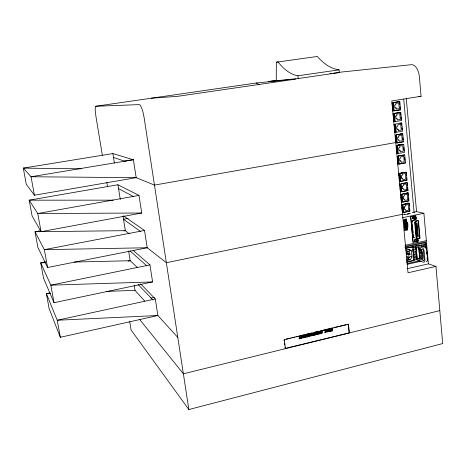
<?xml version="1.0" encoding="UTF-8"?>
<svg xmlns="http://www.w3.org/2000/svg" width="466" height="466" viewBox="0 0 466 466"><rect width="100%" height="100%" fill="white"/><g stroke="black" fill="none" stroke-linecap="round" stroke-linejoin="round"><path stroke-width="0.7" d="M300.937 337.565L300.914 338.462L300.885 337.483M276.268 80.717L276.338 62.176L278.01 61.908A125.843 48.429 87.2 0 0 297.914 75.789L339.032 69.842L339.318 72.55L298.228 78.538L268.661 81.474L276.513 80.333M331.553 329.876L331.355 328.617L332.666 328.419M405.851 222.532L405.449 222.509M405.67 227.163C406.655 226.686 406.27 227.624 405.67 226.808M406.049 223.319C404.884 223.319 407.814 223.68 406.107 223.732M406.107 225.387L406.078 225.026L405.676 225.363M412.142 222.119L412.148 221.851A1.118 0.967 -72.3 0 1 412.608 221L412.829 220.867M332.642 329.573L332.637 330.254M305.131 336.866L304.886 336.33M306.756 335.543L306.512 336.411M306.937 335.404L306.954 335.083L306.121 335.287L306.11 335.87L306.733 335.479M306.972 335.427L306.989 335.106M316.292 333.417L316.274 332.439L318.138 332.013L317.952 333.039M318.354 334.174L320.055 333.79L320.072 333.062M326.264 332.095C323.049 332.066 327.045 331.804 326.287 330.149M306.442 336.417L306.046 336.236C305.614 337.739 307.449 335.969 307.03 336.184M306.389 336.33L306.046 336.236M319.181 333.213L318.843 333.12C318.29 334.058 319.897 333.767 319.74 333.138M329.404 329.643L329.136 329.404L330.114 328.891L329.94 331L330.493 330.953M300.576 337.768L300.582 338.159L299.778 338.328L299.894 336.802L300.244 336.737M303.395 337.6L303.616 337.035M299.108 338.893L299.539 336.889L299.12 336.901M307.129 336.073L307.275 336.912L307.286 336.289M307.729 336.802L307.752 334.879M300.995 338.403L301.886 336.347L301.042 338.031M308.375 336.242L308.183 335.8L308.708 335.805M308.177 336.312L308.533 335.712M311.905 335.77L312.214 333.837L311.672 333.557M312.977 334.763L312.453 334.757L312.575 335.235M314.27 334.804L314.766 334.704L314.888 333.184L314.498 333.248M316.618 334.221L317.014 332.666L316.595 332.741L316.577 333.254M317.725 332.852L317.719 332.468L317.334 332.561L317.48 334.04M318.441 333.778L318.563 332.258L318.476 333.796M307.333 335.223L307.344 334.605L305.632 335.031M308.76 335.275L308.212 335.409L308.265 334.769L308.708 334.687M308.247 335.433L308.3 334.786M315.214 333.073L315.121 334.617L315.214 333.073L315.604 333.009M318.045 332.747L318.109 331.99M321.796 333.039L321.307 332.602L320.957 332.683L321.08 333.161M313.111 333.604C314.067 333.854 311.812 335.089 312.535 333.726L313.146 333.627M319.763 332.2L318.919 332.176L318.872 332.736L319.297 332.369M321.295 332.252L321.039 331.658L321.645 331.559M325.99 330.662L324.61 332.648L326.229 332.072M326.94 330.679L327.266 331.978M327.342 331.431L327.295 330.592M328.122 330.837L327.994 329.864M328.472 330.301L328.396 331.128M329.2 331.151L329.584 331.087L329.724 329.479L329.287 329.695M329.905 330.982L330.114 328.891M331.355 328.617L331.314 329.87M332.631 328.559L331.675 328.92L331.862 329.305M309.674 334.285L310.443 333.889M326.025 330.685L325.623 330.33M301.578 336.05L301.653 336.405M301.613 338.264L301.665 337.634L302.568 337.442L302.405 337.699M305.37 337.227L305.609 335.404M314.375 335.176L314.305 334.827M311.766 335.532L312.651 335.59M313.653 335.322L313.903 335.031L313.472 334.652M315.686 334.734L315.418 334.891M317.521 334.367L317.445 334.017M318.325 332.2L320.13 331.501L319.886 332.392M318.185 334.163L318.313 333.848M321.499 331.198C319.356 331.07 321.604 332.555 320.404 333.307M329.2 331.559L329.235 331.175M308.44 336.254L308.242 336.644M320.474 333.656L321.266 333.237M304.776 336.306C303.383 336.778 304.182 335.089 304.787 335.887M303.937 336.132L304.182 335.765M306.948 336.254L306.948 336.609M320.06 332.211L320.13 331.501L318.4 331.99M305.125 335.84L305.084 335.2L304.374 335.275A1.101 0.979 -58.6 0 0 303.908 335.52L303.657 335.805A0.687 0.612 -58.6 0 0 303.547 336.289L303.616 336.44M310.74 334.984L310.956 335.98L311.387 335.91L311.824 333.901M311.148 335.13L311.387 334.035L310.944 333.965M304.24 336.679L304.776 336.854L304.432 337.221M308.673 334.664L308.946 335.089M327.33 330.615L327.615 329.881L328.029 329.887M328.058 331.14L328.087 330.813M331.955 330.522L332.322 329.864M332.322 330.202L332.206 329.643M319.303 333.289L319.507 332.986M319.426 333.272L319.391 332.328M406.911 223.028C407.663 222.865 406.975 223.395 406.602 222.789M405.892 226.191C406.667 225.346 405.799 227.257 406.527 226.493M328.413 330.918L327.755 331.914M305.073 337.069L305.061 336.51M309.826 334.384L309.919 336.266L310.321 336.167L310.705 334.961M311.183 335.153L310.979 334.314L310.572 334.384C310.484 336.417 309.686 334.489 310.513 334.238M327.103 330.097L326.975 331.542M327.056 330.312L327.359 329.747A0.856 0.751 -60.5 0 1 327.959 329.427L328.076 329.433M302.189 336.37L301.834 337.209L302.446 337.093L302.189 336.37L302.446 337.093M332.602 330.237L332.042 330.86M325.216 330.767L325.513 330.406M328.023 331.116L327.767 331.524M406.969 222.94L406.597 223.144M406.486 226.604C407.249 226.202 406.637 227.128 406.253 226.278M326.311 330.738L325.181 332.13M325.181 330.743L324.849 330.877M304.764 337.454L305.038 337.046M324.942 330.592L325.699 329.963M309.791 334.087L309.756 334.39M312.995 333.266L312.051 333.475L311.993 333.848M330.429 331.221L330.254 330.895M303.203 337.745L302.481 338.048M406.719 259.457L408.082 259.154L409.94 256.37L411.985 257.046L410.115 259.842L406.702 260.605M309.238 335.712L309.342 335.077A0.652 0.577 -59 0 0 309.401 334.547M309.232 335.304L309.36 334.454M313.467 334.238L313.612 334.04A0.652 0.577 -59.3 0 0 313.67 333.51M321.715 331.984L321.61 331.536M325.501 331.303L325.915 330.808M304.601 337.11L304.776 336.854M414.99 228.049L414.956 227.647M327.522 330.039L327.924 329.829M325.082 330.365L325.472 330.045M305.02 335.986L304.98 335.188M304.921 337.25L304.729 337.436A1.293 1.148 -58.6 0 1 303.943 337.71M313.507 334.675L313.624 333.417M322.379 332.881L321.756 332.369L322.058 331.268M321.79 332.392L322.105 331.973A0.652 0.577 -60 0 0 322.169 331.442M417.286 242.005L418.171 241.196L418.066 239.99L417.064 239.594L415.404 239.116L414.524 239.92L414.635 241.12L417.286 242.005L414.635 241.12M416.289 241.604L416.179 240.398L417.064 239.594M415.218 219.364L416.109 218.56L415.998 217.337L414.99 216.929L413.33 216.527L412.439 217.331L412.556 218.548L415.218 219.364L412.556 218.548M405.391 228.538L405.933 228.043L407.156 228.457L407.226 229.196L406.678 229.691L405.461 229.278L405.391 228.538L407.156 228.457M406.847 229.377L406.305 228.823L407.086 228.759L406.643 229.319L406.882 228.701L406.573 228.579M406.34 229.196L406.777 228.631M406.072 229.522L406.62 229.033L407.226 229.196M404.622 220.389L405.17 219.894L406.393 220.296L406.463 221.041L405.915 221.536L404.692 221.129L404.622 220.389L405.228 220.54L405.775 220.045M406.084 221.216L405.537 220.668L406.014 220.47L405.74 220.715L406.084 221.216L406.323 220.599L405.81 220.418M405.88 221.164L406.323 220.599M414.21 218.95L414.099 217.733L414.99 216.929M405.659 224.367C406.486 223.546 405.927 225.136 405.659 223.948M405.17 224.833L405.164 225.253M406.131 225.451L405.729 224.927M406.265 226.342L405.659 225.864M308.981 335.112L308.212 335.409M325.355 330.476L325.81 330.336M311.707 333.58L311.032 334.081M310.478 334.215L310.507 333.848M331.792 329.718L331.314 329.893M305.009 335.205L304.624 335.246M327.802 331.542L327.388 331.536M331.11 330.575L331.489 330.644M413.435 220.587L414.647 220.022A0.693 0.6 -72.4 0 1 415.27 220.197M303.512 337.046L303.745 337.128M312.995 334.209L312.482 334.367M321.534 332.165L321.022 332.322M331.134 330.971L332.077 330.883M316.653 334.244L316.618 334.629M299.393 336.568L299.155 336.924M315.552 334.879L314.142 335.118M330.365 331.268L329.165 331.542M309.523 336.353L308.999 336.132M313.793 335.31L313.1 334.879M331.827 329.281L332.165 329.223M129.699 321.569L131.086 329.992L188.846 409.527L442.7 343.558L435.955 266.401L428.405 263.873L407.208 268.678M284.988 347.083L285.157 348.422L349.43 332.893L348.486 324.319L348.125 324.115L349.075 332.683M439.822 310.618L183.377 373.814L139.847 319.682M286.159 339.172L290.382 338.141M291.792 337.803L294.611 337.116M296.021 336.772L298.129 336.26M299.539 335.922L303.762 334.891M305.172 334.553L311.509 333.009M315.028 332.159L317.142 331.646M320.666 330.79L324.889 329.765M326.299 329.421L332.637 327.883M334.04 327.54L338.269 326.515M339.673 326.171L346.011 324.633M284.219 341.03L284.05 339.685L348.486 324.319M331.39 328.641L332.561 328.367M301.648 335.992L302.457 335.823L303.017 337.565M332.433 328.763L331.675 328.92M312.214 333.837L312.092 335.357M318.598 332.281L318.29 332.176M318.878 333.143L319.152 333.044M320.992 332.707L321.342 332.619M315.086 334.594L315.68 334.565M300.914 338.462L299.073 338.869M301.129 338.38L301.648 338.281M307.275 336.912L305.335 337.203M308.276 336.668L307.595 336.79M316.583 334.605L317.451 334.425M322.181 333.272L321.598 332.811M299.358 336.551L300.395 336.481M307.88 334.477L309.144 334.291M315.633 332.625L314.422 332.893L314.364 333.272M305.772 335.019L307.344 334.605M435.955 266.401L408.024 272.785L391.801 100.953L421.078 96.276L419.377 76.849A12.693 6.774 84.6 0 0 411.391 64.698L339.05 72.312M407.197 264.35L421.06 261.228M49.914 292.875L46.379 293.615L49.134 308.597L60.33 337.297L157.875 315.517L177.802 337.448M413.348 259.201L414.46 258.956L414.571 260.179L406.818 261.915M420 257.715L421.107 257.465L421.217 258.688M417.227 258.694L420.973 259.941A1.788 0.909 75.4 0 0 421.8 259.014A13.124 6.6 75.8 0 0 420.979 249.968A1.788 0.909 75.7 0 0 419.93 248.442L416.179 247.289L417.227 258.694L419.814 258.117L421.695 258.735M406.602 262.218L413.919 260.581L412.649 246.869L405.519 248.186M407.144 263.54L419.592 260.744M406.602 254.36L408.63 255.03L410.121 254.704L410.045 253.883L408.006 253.219L407.016 253.434M412.893 254.302L414.006 254.052L414.123 255.281L413.01 255.525M408.973 257.133L407.109 257.547L407.185 258.368L409.049 257.954L408.973 257.133L406.94 256.457M413.121 256.754L414.233 256.504L414.344 257.727M412.439 249.386L413.552 249.141L413.668 250.37L412.55 250.615M423.536 246.951L424.643 246.706M408.437 251.238L406.573 251.646L406.649 252.467L408.519 252.059L408.437 251.238L406.41 250.58M420.326 248.908L419.219 249.147L419.109 247.924M412.666 251.844L413.779 251.599L413.895 252.828M406.521 253.545L408.554 254.209L410.045 253.883M405.49 246.31L425.697 241.912L426.402 249.793M404.896 247.265L425.044 242.868L425.493 247.836M415.922 245.798L422.126 247.685A3.198 1.637 75.7 0 1 424.118 250.941L424.94 260.051A3.198 1.631 75.3 0 1 423.437 262.177L417.233 260.098L415.922 245.798L418.515 245.233L424.753 247.108A3.192 1.648 75.6 0 1 426.751 250.359L427.561 259.457A3.192 1.637 75.2 0 1 426.262 261.636M418.887 245.465L419.994 245.227M405.968 248.331L412.649 246.869M405.694 249.933L409.119 249.182L411.414 250.9L411.985 257.046M150.809 298.106L154.357 297.343M416.214 219.981L415.823 215.729L410.709 216.754L413.074 242.314L416.278 241.656M60.33 337.297L57.219 320.247L157.875 315.517L155.271 298.956L57.219 320.247L46.379 293.615L50.736 293.452M405.001 245.308L426.332 240.672M45.715 261.851L40.717 262.836L43.542 278.202L54.021 302.696L152.592 281.918L149.918 264.904L133.189 250.428M402.228 217.744L423.891 213.277L428.405 263.873M409.666 211.104L403.44 212.374L402.694 204.51L408.938 203.252L409.136 205.395M149.918 264.904L50.823 285.169L40.717 262.836L45.814 262.713M402.502 214.29L166.35 262.69L147.215 247.749L44.346 249.665L35.002 231.742L40.717 230.687M403.137 214.372L404.546 214.08M412.323 212.484L416.563 211.616L423.891 213.277M404.354 214.645L409.888 213.51M407.377 214.139L410.144 213.568M403.183 204.306L404.331 204.079M405.571 203.828L406.748 203.59M409.195 203.31L402.95 204.562L403.69 212.438L409.923 211.162L409.195 203.31L407.692 202.99M128.08 261.158L130.212 260.727L137.499 267.624M408.245 192.994L401.977 194.229L402.723 202.139L408.973 200.887L408.245 192.994L406.935 192.749M129.274 233.74L125.348 230.67L35.002 231.742L37.868 247.347L47.596 267.496L147.215 247.749L144.495 230.449L123.467 215.88M144.495 230.449L44.346 249.665L47.596 267.496M123.921 230.944L125.348 230.67L122.989 216.113M400.836 173.084L401.995 172.869M403.259 172.63L404.447 172.403M400.02 173.404L406.317 172.216L407.057 180.191L400.772 181.396L400.02 173.404L398.08 173.125M405.199 162.879L398.884 164.049L398.127 155.999L404.459 154.852M41.066 231.678L141.751 213.009L138.984 195.411L117.91 184.752L29.195 200.176L32.107 216.02L41.066 231.678L37.752 213.533L29.195 200.176L113.168 200.17M123.199 219.305L128.208 218.373M398.622 155.836L399.787 155.627M138.984 195.411L37.752 213.533L141.751 213.009M395.727 142.567L154.462 185.095L136.194 177.668L31.047 176.76L23.3 168.127L112.859 153.564L133.375 159.774L136.194 177.668L34.414 195.225L26.259 184.21L23.3 168.127L81.311 168.814M403.247 141.815L396.898 142.934L396.135 134.802L402.496 133.701L402.624 135.053M403.48 144.303L397.131 145.427L397.894 153.518L404.482 152.399L403.737 144.32L397.387 145.45L398.15 153.541M402.758 133.713L396.385 134.82L397.154 142.951L403.509 141.833L402.758 133.713L400.795 133.608M401.768 123.053L395.127 124.125L395.896 132.297L402.525 131.214L401.768 123.053L399.805 122.995M123.933 161.201L133.253 159.652M133.375 159.774L31.047 176.76L34.414 195.225M399.525 101.576L393.1 102.602L393.881 110.861L400.288 109.813L400.032 107.064M399.781 101.571L393.356 102.602L394.131 110.861L400.544 109.813L399.781 101.571L397.649 101.617M102.328 155.207L95.955 116.483A10.415 1.544 80.4 0 1 95.827 106.254L256.236 82.995L295.898 79.098L177.529 96.34L151.38 98.198M327.924 329.404L327.802 329.421A0.862 0.757 -60.5 0 0 327.324 329.724M276.338 62.176L317.329 56.473A123.892 53.567 88.5 0 0 339.032 69.842M331.716 330.971L331.256 331M331.454 330.621L331.769 330.61M321.464 331.175L322.012 331.227M312.966 333.242L313.292 333.231M329.998 73.529L331.431 73.378M333.586 73.15L339.318 72.55M416.266 237.648L416.522 237.602A0.617 0.53 -71.1 0 0 416.901 236.944L415.468 221.268M325.664 329.94L325.961 329.94M95.827 106.254L139.218 104.617A14.032 2.819 80.8 0 1 144.279 118.649L188.846 409.527M106.679 291.396L135.012 290.353L144.74 301.059M418.229 96.369L421.078 96.276M152.592 281.918L50.823 285.169L54.021 302.696M74.187 262.043L130.212 260.727L128.622 250.912M304.583 336.702L304.024 336.679M304.106 336.271L304.915 336.347M398.005 144.681L399.374 144.792M398.011 144.856L399.385 144.967M304.117 337.337L303.785 337.233M405.17 227.443C404.342 226.907 403.405 220.872 406.643 222.032M303.448 337.798L303.978 337.733M309.616 335.998L309.203 335.689M414.367 237.59L414.134 237.555A1.118 0.961 -71.1 0 1 413.849 237.404M313.257 333.207L313.601 333.359M406.107 224.763C406.993 223.855 406.667 225.573 406.311 224.362M414.886 217.074L415.998 217.337M410.709 216.754L413.074 242.314M412.439 217.331L414.099 217.733M405.857 220.89L406.463 221.041M404.692 221.129L405.915 221.536M405.577 222.317L406.241 222.521M405.49 222.399L405.933 222.457M405.368 222.998L405.199 222.946M405.461 229.278L406.678 229.691M418.066 239.99L415.404 239.116M414.524 239.92L416.179 240.398M418.078 241.231L417.816 238.394M408.228 249.397L411.414 250.9M113.494 157.491L125.849 161.556M413.464 260.424L413.919 260.581M408.082 259.154L410.115 259.842M328.041 329.415L328.361 329.625M405.933 228.043L406.55 228.293M405.17 219.894L406.393 220.296M413.33 216.527L414.332 216.94M118.533 188.619L133.27 196.431M256.236 82.995L259.381 84.754M317.014 332.666L316.892 334.186M312.808 334.67L312.453 334.757M123.502 219.288L140.493 231.439M285.157 348.422L285.46 348.655L284.353 339.906M130.02 250.947L146.796 265.812M312.942 334.739L313.303 335.112M406.393 225.317C406.795 226.389 407.051 224.991 406.107 225.66M140.674 283.899L155.271 298.956M138.163 284.522L152.959 299.976M326.322 330.173L326.223 330.062A0.612 0.536 -60.3 0 0 325.926 329.922M328.39 329.73L328.507 330.091M328.111 330.015L328.157 330.411M413.54 236.938L413.295 234.602M332.707 329.73L332.538 329.363A0.6 0.524 -60.7 0 0 332.252 329.206M328.443 329.887L328.507 330.324M106.813 182.456L107.518 186.755M112.859 153.564L114.386 163.007M117.91 184.752L120.298 199.495M134.231 285.547L135.012 290.353M284.476 343.046L284.732 345.061M297.914 75.789L298.228 78.538M408.554 254.209L408.63 255.03M405.228 220.54L405.298 221.286M405.997 228.701L406.067 229.441M395.145 121.614L394.37 113.395L400.777 112.335L401.535 120.537L394.888 121.609L394.12 113.389L400.521 112.335L400.772 115.067M395.384 124.131L396.152 132.309M392.296 102.77L393.077 111.03M393.316 113.564L394.09 121.789M394.329 124.311L395.104 132.49M395.337 135L396.106 143.138M396.345 145.631L397.108 153.733M397.341 156.215L398.104 164.271M398.983 173.602L399.735 181.594M399.968 184.047L400.719 191.998M400.946 194.433L401.692 202.343M401.919 204.772L402.665 212.647M392.046 102.776L392.372 106.213M392.628 108.968L392.826 111.03M393.065 113.564L393.321 116.302M393.514 118.358L393.84 121.783M394.079 124.3L394.271 126.344M394.463 128.389L394.848 132.478M395.407 138.373L395.663 141.087M396.345 148.31L396.601 151.007M397.277 158.201L397.469 160.217M397.719 162.902L397.848 164.242M398.727 173.568L398.913 175.56M399.106 177.558L399.42 180.884M399.712 184L399.851 185.445M400.055 187.612L400.329 190.501M400.964 197.258L401.238 200.135M401.937 207.58L402.141 209.723M412.398 224.892L412.655 227.664M412.847 229.75L413.103 232.522M413.441 247.912L413.325 246.683L412.189 246.73M413.156 246.095L413.354 248.197M413.633 251.261L414.024 255.45M414.152 256.842L414.28 258.24M399.589 102.258L399.776 104.32M400.964 117.117L401.214 119.849M401.511 123.047L401.698 125.086M401.954 127.801L402.141 129.839M402.874 137.755L403.061 139.783M403.789 147.664L404.039 150.355M404.704 157.525L404.954 160.205M406.399 175.804L406.061 172.181L399.764 173.369L400.515 181.356L406.801 180.15L406.597 177.977M407.296 185.474L407.028 182.59L400.748 183.802L401.494 191.747L407.762 190.518L407.494 187.635M408.251 195.813L407.983 192.947L401.721 194.182L402.467 202.087L408.717 200.834L408.449 197.968M409.404 208.25L409.602 210.387M413.639 253.97L413.767 255.362M406.713 221.746L406.457 218.968L403.772 219.521L404.82 230.647L407.494 230.082L407.237 227.303M409.369 250.248L409.626 252.968M421.771 252.333L421.881 253.556M406.253 98.21L416.563 211.616M418.835 247.434L419.814 258.117M418.713 247.376L419.685 258.088M415.748 221.921L415.882 223.348M416.074 225.492L416.4 229.056M416.598 231.2L416.86 234.054M403.748 99.351L414.14 212.875M426.594 251.943L426.786 254.092M427.106 257.675L427.299 259.824M326.328 330.248A0.751 0.664 -60.3 0 1 326.311 330.738M415.509 220.127A0.938 0.816 -72.4 0 0 414.594 219.789L412.748 220.645A1.381 1.194 -72.3 0 0 411.921 222.154L413.272 236.74A1.375 1.188 -71.1 0 0 414.332 237.835M417.117 236.909A0.862 0.746 -71.1 0 1 416.255 237.893M406.259 222.719L406.661 222.684L406.259 222.719M407.004 224.047L407.406 224.006L407.004 224.047M407.08 225.008L407.482 224.973L407.08 225.008M407.156 225.963L407.558 225.987L407.168 225.905M407.255 226.948L407.657 226.913L407.255 226.948M415.002 222.567L416.388 237.753A1.124 0.967 -71.1 0 0 416.988 238.371L419.388 238.423A0.617 0.536 -71.1 0 0 419.773 237.753L418.194 220.983A0.693 0.6 -72.3 0 0 417.513 220.727L415.468 221.717A1.13 0.973 -72.2 0 0 415.002 222.567M414.606 218.1C415.445 220.092 415.934 216.3 414.606 218.1M415.689 223.866L416.109 223.837L415.689 223.866M415.788 224.962L416.208 224.932L415.788 224.962M415.888 226.057L416.307 226.027L415.888 226.057M415.992 227.152L416.412 227.123L415.992 227.152M416.091 228.247L416.511 228.218L416.091 228.247M416.19 229.342L416.61 229.313L416.19 229.342M416.289 230.437L416.709 230.408L416.289 230.437M416.388 231.526L416.808 231.503L416.388 231.526M416.488 232.621L416.907 232.592L416.488 232.621M416.796 223.074L417.216 223.045L416.796 223.074M416.592 233.711L417.006 233.682L416.592 233.711M416.895 224.169L417.315 224.14L416.895 224.169M416.691 234.806L417.111 234.777L416.691 234.806M416.79 235.895L417.21 235.866L416.79 235.895M416.994 225.264L417.414 225.241L416.994 225.264M416.68 240.759C417.519 242.722 417.996 238.959 416.68 240.759M417.099 226.36L417.519 226.336L417.099 226.36M417.198 227.455L417.618 227.425L417.198 227.455M417.297 228.55L417.717 228.521L417.297 228.55M417.396 229.645L417.816 229.616L417.396 229.645M417.495 230.734L417.915 230.711L417.495 230.734M417.594 231.829L418.014 231.8L417.594 231.829M417.693 232.918L418.113 232.889L417.693 232.918M417.792 234.014L418.212 233.984L417.792 234.014M417.891 235.103L418.311 235.074L417.891 235.103M417.99 236.192L418.41 236.163L417.99 236.192M405.379 223.132C405.566 224.653 404.715 229.441 407.884 227.478C407.791 225.573 408.501 219.474 405.379 223.132M417.46 220.494L415.608 221.356A1.386 1.2 -72.2 0 0 414.775 222.87L416.121 237.555A1.381 1.194 -71.1 0 0 417.187 238.656L419.12 238.714A0.868 0.746 -71.1 0 0 419.988 237.718L418.491 221.204A0.949 0.816 -72.3 0 0 417.46 220.494M416.569 257.232L415.456 257.482L415.346 256.259L416.453 256.009L416.569 257.232M421.124 256.218L419.889 256.492L419.779 255.269L421.014 254.995L421.124 256.218M416.68 258.455L415.573 258.706L415.684 259.929L416.79 259.679L416.68 258.455M416.231 253.562L415.119 253.807L415.229 255.036L416.342 254.785L416.231 253.562M420.664 252.578L419.557 252.822L419.668 254.046L420.775 253.801L420.664 252.578M415.777 248.652L414.664 248.896L414.781 250.125L415.893 249.881L415.777 248.652M416.004 251.11L414.891 251.355L415.008 252.584L416.115 252.333L416.004 251.11M420.443 250.131L419.33 250.376L419.447 251.599L420.553 251.355L420.443 250.131M415.55 246.194L414.437 246.438L414.554 247.667L415.666 247.429L415.55 246.194M422.208 244.743L421.101 244.982L421.212 246.211L422.318 245.966L422.208 244.743M424.421 244.26L423.314 244.499L423.425 245.728L424.532 245.483L424.421 244.26M404.622 207.195L404.203 207.277L404.377 209.129L404.797 209.048L404.861 209.741L405.694 209.572L405.799 210.725L408.711 210.131L408.193 204.586L405.28 205.174L405.391 206.333L404.558 206.502L404.622 207.195M403.83 198.743L403.41 198.825L403.236 196.961L403.655 196.879L403.591 196.18L404.424 196.017L404.313 194.852L407.237 194.275L407.756 199.85L404.838 200.432L404.727 199.273L403.894 199.436L403.83 198.743M406.795 189.516L403.871 190.087L403.76 188.922L402.921 189.085L402.857 188.386L402.438 188.468L402.263 186.598L402.682 186.517L402.618 185.812L403.457 185.649L403.346 184.484L406.276 183.913L406.795 189.516M408.018 190.565L401.75 191.794L400.999 183.843L407.284 182.631L408.018 190.565M401.884 177.977L401.459 178.053L401.284 176.177L401.704 176.096L401.64 175.391L402.478 175.233L402.368 174.057L405.309 173.503L405.828 179.13L402.898 179.69L402.787 178.519L401.948 178.676L401.884 177.977M405.461 162.914L399.141 164.079L398.383 156.028L404.715 154.875L405.461 162.914M400.259 160.642L399.834 160.718L399.659 158.824L400.078 158.749L400.014 158.038L400.859 157.881L400.748 156.698L403.696 156.162L404.226 161.836L401.278 162.378L401.168 161.195L400.323 161.352L400.259 160.642M400.183 150.658L399.333 150.809L399.269 150.093L398.844 150.169L398.663 148.264L399.088 148.188L399.024 147.477L399.869 147.326L399.758 146.132L402.717 145.608L403.247 151.31L400.294 151.846L400.183 150.658M398.092 137.581L397.673 137.656L397.848 139.567L398.273 139.491L398.343 140.214L399.187 140.062L399.304 141.256L402.269 140.732L401.733 135L398.762 135.519L398.879 136.713L398.028 136.864L398.092 137.581M398.191 129.414L397.341 129.56L397.277 128.837L396.851 128.913L396.671 126.991L397.096 126.915L397.026 126.193L397.877 126.047L397.766 124.847L400.743 124.34L401.278 130.101L398.308 130.614L398.191 129.414M396.088 116.197L395.663 116.267L395.844 118.201L396.269 118.131L396.339 118.853L397.195 118.714L397.306 119.919L400.288 119.418L399.752 113.628L396.764 114.123L396.875 115.329L396.024 115.475L396.088 116.197M396.187 107.955L395.331 108.095L395.261 107.366L394.836 107.436L394.65 105.497L395.081 105.427L395.011 104.693L395.867 104.559L395.756 103.341L398.75 102.858L399.292 108.683L396.298 109.166L396.187 107.955M423.524 260.75L423.192 260.675A1.293 0.658 75.3 0 1 422.429 259.533A1.293 0.658 75.3 0 1 422.633 258.246A2.126 1.083 75.4 0 0 422.86 256.958L422.487 252.852A1.98 1.014 75.6 0 0 421.841 251.092A1.293 0.664 75.7 0 1 421.567 249.689A1.293 0.664 75.7 0 1 422.149 249.124L422.365 249.188A1.695 0.868 75.7 0 1 423.279 250.679L424.101 259.772A1.695 0.868 75.3 0 1 423.524 260.75"/></g></svg>
